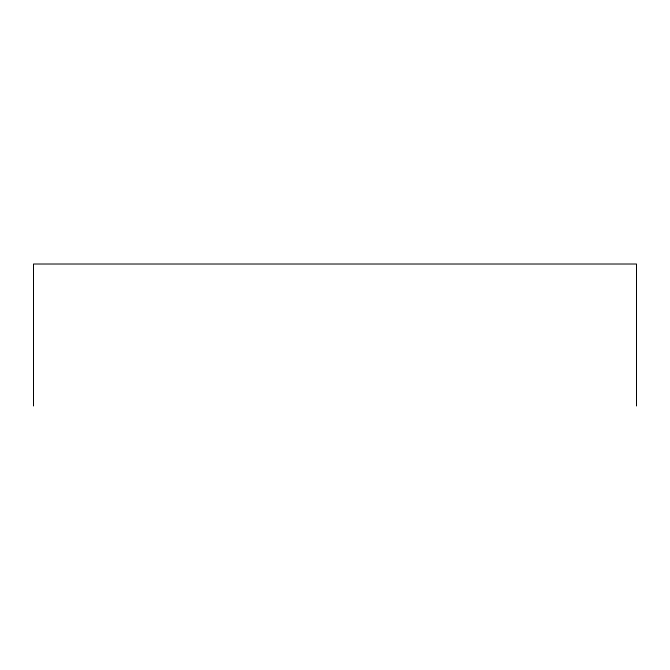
<?xml version="1.0" encoding="UTF-8"?>
<svg xmlns="http://www.w3.org/2000/svg" width="670" height="670" viewBox="0 0 670 670"><rect width="100%" height="100%" fill="white"/><g stroke="black" fill="none" stroke-linecap="round" stroke-linejoin="round"><path stroke-width="1" d="M636.5 405.986L636.5 264.014L33.5 264.014L33.5 405.986"/></g></svg>
